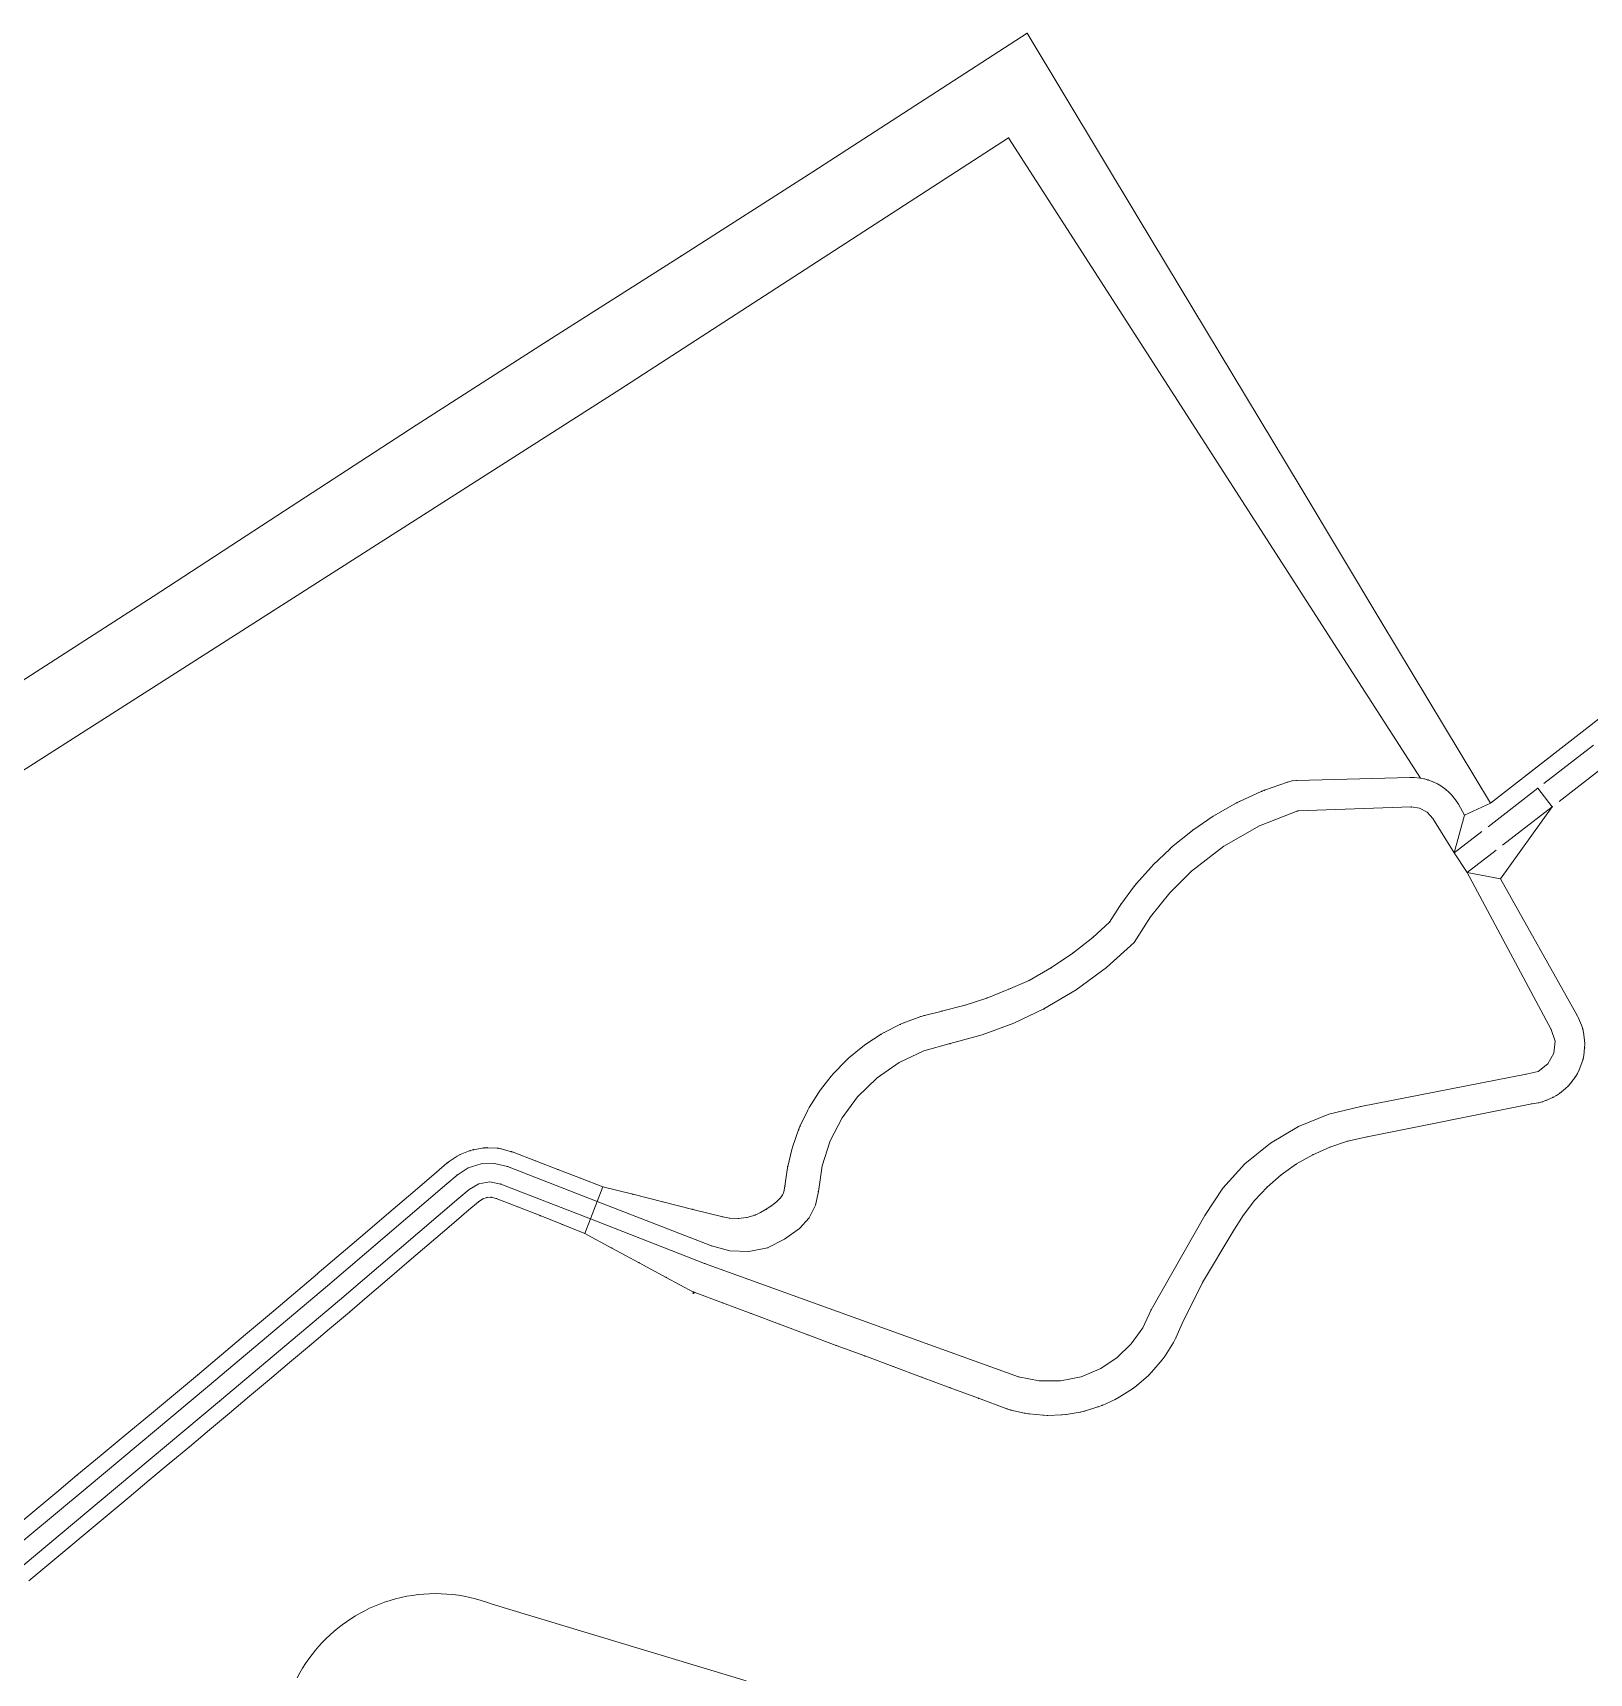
# Model space of a CAD drawing. Header units: metres. Extents: x 150516 to 150824, y 200666 to 200974.
# Drawn here: x 150699.9 to 150749.5, y 200890 to 200942.3 of the extents above; entities that cross this region are included whole.
import ezdxf

# ---------------------------------------------------------------- set-up
doc = ezdxf.new("R2010")
doc.units = ezdxf.units.M
doc.linetypes.add('DASHED', pattern=[2.25, 2, -0.25])
doc.layers.add('N-WE-WH-WATERBODEM-G-_', color=7, linetype='Continuous')
doc.layers.add('WTO3', color=7, linetype='Continuous')

# ---------------------------------------------------------------- blocks, each defined once
blk = doc.blocks.new('INVISIBLE')
at = {"color": 0, "linetype": 'Continuous', "lineweight": 9}
for p, q in [((-0.0125, 0), (0.0125, 0)), ((0, -0.0125), (0, 0.0125))]:
    blk.add_line(p, q, dxfattribs=at)

msp = doc.modelspace()

# ---------------------------------------------------------------- linework, layer by layer
at = {"layer": 'N-WE-WH-WATERBODEM-G-_', "color": 96, "linetype": 'Continuous', "lineweight": 9}
for p, q in [((150724.716, 200937.874, 18.346), (150731.546, 200942.295, 18.271)), ((150735.086, 200936.414, 17.978), (150731.546, 200942.295, 18.271)), ((150730.957, 200938.96, 17.55), (150718.57, 200930.94, 17.55)), ((150730.957, 200938.96, 17.55), (150744.078, 200918.554, 17.49)), ((150720.501, 200935.184, 18.338), (150724.716, 200937.874, 18.346)), ((150737.665, 200932.13, 18.039), (150735.086, 200936.414, 17.978)), ((150716.284, 200932.498, 18.338), (150720.501, 200935.184, 18.338)), ((150712.073, 200929.802, 18.335), (150716.284, 200932.498, 18.338)), ((150740.243, 200927.846, 17.745), (150737.665, 200932.13, 18.039)), ((150718.57, 200930.94, 17.55), (150654.866, 200890.301, 17.25)), ((150707.883, 200927.073, 18.319), (150712.073, 200929.802, 18.335)), ((150742.822, 200923.562, 17.709), (150740.243, 200927.846, 17.745)), ((150703.693, 200924.346, 18.303), (150707.883, 200927.073, 18.319)), ((150699.494, 200921.631, 18.292), (150703.693, 200924.346, 18.303)), ((150742.822, 200923.562, 17.709), (150746.313, 200917.762, 17.709)), ((150750.619, 200921.115, 17.702), (150746.313, 200917.762, 17.709)), ((150739.105, 200918.17, 17.49), (150739.847, 200918.43, 17.49)), ((150739.847, 200918.43, 17.49), (150739.99, 200918.468, 17.49)), ((150739.99, 200918.468, 17.49), (150740.138, 200918.485, 17.49)), ((150740.138, 200918.485, 17.49), (150743.752, 200918.579, 17.49)), ((150743.752, 200918.579, 17.49), (150743.875, 200918.575, 17.49)), ((150743.875, 200918.575, 17.49), (150744.078, 200918.554, 17.49)), ((150744.078, 200918.554, 17.49), (150744.2, 200918.534, 17.49)), ((150744.2, 200918.534, 17.49), (150744.319, 200918.499, 17.49)), ((150744.319, 200918.499, 17.49), (150744.509, 200918.426, 17.49)), ((150744.509, 200918.426, 17.49), (150744.622, 200918.375, 17.49)), ((150744.622, 200918.375, 17.49), (150744.727, 200918.31, 17.49)), ((150744.727, 200918.31, 17.49), (150744.892, 200918.19, 17.49)), ((150737.549, 200917.391, 17.49), (150738.234, 200917.776, 17.49)), ((150738.234, 200917.776, 17.49), (150738.31, 200917.815, 17.49)), ((150738.31, 200917.815, 17.49), (150739.026, 200918.138, 17.49)), ((150739.026, 200918.138, 17.49), (150739.105, 200918.17, 17.49)), ((150744.892, 200918.19, 17.49), (150744.987, 200918.112, 17.49)), ((150744.987, 200918.112, 17.49), (150745.071, 200918.022, 17.49)), ((150745.071, 200918.022, 17.49), (150745.199, 200917.863, 17.49)), ((150745.199, 200917.863, 17.49), (150745.291, 200917.729, 17.49)), ((150745.487, 200917.38, 17.49), (150746.313, 200917.762, 17.709)), ((150736.827, 200916.903, 17.49), (150737.476, 200917.346, 17.49)), ((150737.476, 200917.346, 17.49), (150737.549, 200917.391, 17.49)), ((150740.172, 200917.51, 16.67), (150743.785, 200917.638, 16.697)), ((150745.151, 200916.174, 16.7), (150744.473, 200917.27, 16.7)), ((150745.151, 200916.174, 16.7), (150745.487, 200917.38, 17.49)), ((150745.291, 200917.729, 17.49), (150745.487, 200917.38, 17.49)), ((150746.629, 200915.347, 17.26), (150748.273, 200917.639, 17.266)), ((150736.151, 200916.353, 17.49), (150736.759, 200916.851, 17.49)), ((150736.759, 200916.851, 17.49), (150736.827, 200916.903, 17.49)), ((150735.562, 200915.791, 17.49), (150736.089, 200916.298, 17.49)), ((150736.089, 200916.298, 17.49), (150736.151, 200916.353, 17.49)), ((150735.022, 200915.184, 17.49), (150735.506, 200915.732, 17.49)), ((150735.506, 200915.732, 17.49), (150735.562, 200915.791, 17.49)), ((150734.971, 200915.121, 17.49), (150735.022, 200915.184, 17.49)), ((150745.566, 200915.547, 16.7), (150746.629, 200915.347, 17.26)), ((150748.248, 200910.551, 16.7), (150745.566, 200915.547, 16.7)), ((150746.629, 200915.347, 17.26), (150749.065, 200911.011, 17.49)), ((150734.533, 200914.535, 17.49), (150734.971, 200915.121, 17.49)), ((150734.175, 200913.971, 17.49), (150734.487, 200914.467, 17.49)), ((150734.487, 200914.467, 17.49), (150734.533, 200914.535, 17.49)), ((150733.643, 200913.484, 17.49), (150734.175, 200913.971, 17.49)), ((150732.998, 200912.977, 17.49), (150733.643, 200913.484, 17.49)), ((150731.606, 200912.111, 17.49), (150732.318, 200912.518, 17.49)), ((150732.318, 200912.518, 17.49), (150732.998, 200912.977, 17.49)), ((150731.606, 200912.111, 17.49), (150731.019, 200911.856, 17.505)), ((150730.261, 200911.55, 17.502), (150729.568, 200911.322, 17.499)), ((150730.963, 200911.834, 17.505), (150730.261, 200911.55, 17.502)), ((150730.963, 200911.834, 17.505), (150731.019, 200911.856, 17.505)), ((150728.159, 200910.959, 17.493), (150727.618, 200910.76, 17.491)), ((150728.273, 200910.995, 17.494), (150728.159, 200910.959, 17.493)), ((150728.833, 200911.132, 17.496), (150728.273, 200910.995, 17.494)), ((150729.568, 200911.322, 17.499), (150728.82, 200911.129, 17.496)), ((150728.82, 200911.129, 17.496), (150728.833, 200911.132, 17.496)), ((150749.065, 200911.011, 17.49), (150749.114, 200910.911, 17.49)), ((150726.993, 200910.454, 17.487), (150726.89, 200910.394, 17.487)), ((150727.509, 200910.712, 17.49), (150726.993, 200910.454, 17.487)), ((150727.618, 200910.76, 17.491), (150727.509, 200910.712, 17.49)), ((150749.114, 200910.911, 17.49), (150749.21, 200910.685, 17.49)), ((150749.21, 200910.685, 17.49), (150749.249, 200910.57, 17.49)), ((150749.249, 200910.57, 17.49), (150749.273, 200910.451, 17.49)), ((150749.273, 200910.451, 17.49), (150749.309, 200910.208, 17.49)), ((150726.311, 200910.008, 17.483), (150725.865, 200909.642, 17.481)), ((150726.406, 200910.079, 17.484), (150726.311, 200910.008, 17.483)), ((150726.89, 200910.394, 17.487), (150726.406, 200910.079, 17.484)), ((150749.311, 200909.966, 17.49), (150749.284, 200909.722, 17.49)), ((150749.309, 200910.208, 17.49), (150749.318, 200910.087, 17.49)), ((150749.318, 200910.087, 17.49), (150749.311, 200909.966, 17.49)), ((150725.778, 200909.561, 17.48), (150725.376, 200909.147, 17.478)), ((150725.865, 200909.642, 17.481), (150725.778, 200909.561, 17.48)), ((150749.223, 200909.486, 17.49), (150749.136, 200909.257, 17.49)), ((150749.261, 200909.602, 17.49), (150749.223, 200909.486, 17.49)), ((150749.284, 200909.722, 17.49), (150749.261, 200909.602, 17.49)), ((150725.299, 200909.059, 17.477), (150724.959, 200908.623, 17.475)), ((150725.376, 200909.147, 17.478), (150725.299, 200909.059, 17.477)), ((150747.449, 200909.123, 16.68), (150742.177, 200908.091, 16.66)), ((150749.016, 200909.044, 17.49), (150748.873, 200908.844, 17.49)), ((150749.083, 200909.146, 17.49), (150749.016, 200909.044, 17.49)), ((150749.136, 200909.257, 17.49), (150749.083, 200909.146, 17.49)), ((150724.894, 200908.528, 17.474), (150724.602, 200908.059, 17.472)), ((150724.959, 200908.623, 17.475), (150724.894, 200908.528, 17.474)), ((150748.302, 200908.384, 17.49), (150748.079, 200908.283, 17.49)), ((150748.411, 200908.441, 17.49), (150748.302, 200908.384, 17.49)), ((150748.513, 200908.512, 17.49), (150748.411, 200908.441, 17.49)), ((150748.702, 200908.668, 17.49), (150748.513, 200908.512, 17.49)), ((150748.793, 200908.751, 17.49), (150748.702, 200908.668, 17.49)), ((150748.873, 200908.844, 17.49), (150748.793, 200908.751, 17.49)), ((150724.548, 200907.958, 17.472), (150724.307, 200907.46, 17.47)), ((150724.602, 200908.059, 17.472), (150724.548, 200907.958, 17.472)), ((150747.624, 200908.176, 17.49), (150742.381, 200907.124, 17.49)), ((150747.842, 200908.213, 17.49), (150747.624, 200908.176, 17.49)), ((150747.962, 200908.24, 17.49), (150747.842, 200908.213, 17.49)), ((150748.079, 200908.283, 17.49), (150747.962, 200908.24, 17.49)), ((150724.264, 200907.354, 17.47), (150724.077, 200906.833, 17.468)), ((150724.307, 200907.46, 17.47), (150724.264, 200907.354, 17.47)), ((150714.235, 200906.773, 17.428), (150713.897, 200906.717, 17.427)), ((150714.341, 200906.78, 17.428), (150714.235, 200906.773, 17.428)), ((150714.683, 200906.762, 17.428), (150714.341, 200906.78, 17.428)), ((150714.788, 200906.745, 17.429), (150714.683, 200906.762, 17.428)), ((150724.077, 200906.833, 17.468), (150724.045, 200906.722, 17.468)), ((150741.193, 200906.8, 17.49), (150740.649, 200906.558, 17.49)), ((150741.76, 200906.987, 17.49), (150741.193, 200906.8, 17.49)), ((150742.381, 200907.124, 17.49), (150741.76, 200906.987, 17.49)), ((150713.058, 200906.284, 17.422), (150712.729, 200906.003, 17.419)), ((150713.1, 200906.316, 17.422), (150713.058, 200906.284, 17.422)), ((150713.383, 200906.51, 17.424), (150713.1, 200906.316, 17.422)), ((150713.477, 200906.561, 17.425), (150713.383, 200906.51, 17.424)), ((150713.795, 200906.688, 17.426), (150713.477, 200906.561, 17.425)), ((150713.897, 200906.717, 17.427), (150713.795, 200906.688, 17.426)), ((150715.118, 200906.654, 17.429), (150714.788, 200906.745, 17.429)), ((150715.168, 200906.638, 17.429), (150715.118, 200906.654, 17.429)), ((150715.882, 200906.361, 17.429), (150715.168, 200906.638, 17.429)), ((150716.596, 200906.084, 17.429), (150715.882, 200906.361, 17.429)), ((150724.045, 200906.722, 17.468), (150723.916, 200906.185, 17.467)), ((150740.131, 200906.263, 17.49), (150739.646, 200905.919, 17.49)), ((150740.649, 200906.558, 17.49), (150740.131, 200906.263, 17.49)), ((150712.729, 200906.003, 17.419), (150711.969, 200905.353, 17.413)), ((150713.049, 200905.628, 17.01), (150713.379, 200905.909, 17.013)), ((150714.991, 200906.182, 17.023), (150717.846, 200905.071, 17.02)), ((150717.312, 200905.81, 17.432), (150716.596, 200906.084, 17.429)), ((150718.027, 200905.537, 17.435), (150717.312, 200905.81, 17.432)), ((150723.896, 200906.071, 17.467), (150723.829, 200905.56, 17.466)), ((150723.916, 200906.185, 17.467), (150723.896, 200906.071, 17.467)), ((150739.646, 200905.919, 17.49), (150739.197, 200905.528, 17.49)), ((150709.248, 200902.381, 16.98), (150713.049, 200905.628, 17.01)), ((150711.969, 200905.353, 17.413), (150711.209, 200904.704, 17.407)), ((150713.439, 200905.171, 17.01), (150713.768, 200905.452, 17.013)), ((150714.334, 200905.195, 17.42), (150714.206, 200905.154, 17.42)), ((150714.47, 200905.201, 17.42), (150714.334, 200905.195, 17.42)), ((150714.631, 200905.163, 17.421), (150714.47, 200905.201, 17.42)), ((150714.773, 200905.623, 17.023), (150717.628, 200904.511, 17.02)), ((150717.846, 200905.071, 17.02), (150718.027, 200905.537, 17.435)), ((150718.982, 200905.296, 17.44), (150718.027, 200905.537, 17.435)), ((150719.936, 200905.056, 17.445), (150718.982, 200905.296, 17.44)), ((150723.746, 200905.268, 17.465), (150723.679, 200905.169, 17.465)), ((150723.792, 200905.378, 17.465), (150723.746, 200905.268, 17.465)), ((150723.829, 200905.56, 17.466), (150723.792, 200905.378, 17.465)), ((150739.197, 200905.528, 17.49), (150738.79, 200905.095, 17.49)), ((150709.636, 200901.924, 16.98), (150713.439, 200905.171, 17.01)), ((150711.209, 200904.704, 17.407), (150710.449, 200904.055, 17.401)), ((150713.757, 200904.799, 17.417), (150713.123, 200904.257, 17.412)), ((150714.064, 200905.061, 17.419), (150713.757, 200904.799, 17.417)), ((150714.206, 200905.154, 17.42), (150714.064, 200905.061, 17.419)), ((150715.313, 200904.897, 17.421), (150714.631, 200905.163, 17.421)), ((150716.024, 200904.615, 17.424), (150715.313, 200904.897, 17.421)), ((150717.628, 200904.511, 17.02), (150717.846, 200905.071, 17.02)), ((150717.846, 200905.071, 17.02), (150721.487, 200903.653, 16.634)), ((150720.891, 200904.815, 17.45), (150719.936, 200905.056, 17.445)), ((150721.845, 200904.575, 17.454), (150720.891, 200904.815, 17.45)), ((150723.05, 200904.716, 17.461), (150722.874, 200904.635, 17.46)), ((150723.234, 200904.818, 17.462), (150723.05, 200904.716, 17.461)), ((150723.409, 200904.935, 17.463), (150723.234, 200904.818, 17.462)), ((150723.564, 200905.055, 17.464), (150723.409, 200904.935, 17.463)), ((150723.679, 200905.169, 17.465), (150723.564, 200905.055, 17.464)), ((150738.79, 200905.095, 17.49), (150738.429, 200904.624, 17.49)), ((150713.123, 200904.257, 17.412), (150712.49, 200903.716, 17.407)), ((150716.736, 200904.332, 17.427), (150716.024, 200904.615, 17.424)), ((150717.448, 200904.05, 17.431), (150716.736, 200904.332, 17.427)), ((150717.628, 200904.511, 17.02), (150717.448, 200904.05, 17.431)), ((150717.628, 200904.511, 17.02), (150721.269, 200903.094, 16.634)), ((150722.064, 200904.536, 17.456), (150721.845, 200904.575, 17.454)), ((150722.342, 200904.523, 17.457), (150722.064, 200904.536, 17.456)), ((150722.614, 200904.557, 17.458), (150722.342, 200904.523, 17.457)), ((150722.874, 200904.635, 17.46), (150722.614, 200904.557, 17.458)), ((150737.207, 200904.623, 16.62), (150735.493, 200901.615, 16.61)), ((150738.429, 200904.624, 17.49), (150738.1, 200904.095, 17.49)), ((150710.449, 200904.055, 17.401), (150709.688, 200903.406, 17.396)), ((150712.49, 200903.716, 17.407), (150711.857, 200903.174, 17.403)), ((150718.315, 200903.583, 17.435), (150717.448, 200904.05, 17.431)), ((150738.1, 200904.095, 17.49), (150737.137, 200902.481, 17.517)), ((150709.688, 200903.406, 17.396), (150708.926, 200902.758, 17.391)), ((150711.857, 200903.174, 17.403), (150711.224, 200902.632, 17.399)), ((150719.181, 200903.116, 17.439), (150718.315, 200903.583, 17.435)), ((150720.047, 200902.649, 17.443), (150719.181, 200903.116, 17.439)), ((150708.928, 200902.76, 17.391), (150708.165, 200902.115, 17.387)), ((150708.926, 200902.758, 17.391), (150708.928, 200902.76, 17.391)), ((150711.224, 200902.632, 17.399), (150710.591, 200902.089, 17.395)), ((150720.914, 200902.181, 17.447), (150720.047, 200902.649, 17.443)), ((150721.269, 200903.094, 16.634), (150731.271, 200899.477, 16.59)), ((150705.427, 200899.159, 16.96), (150709.248, 200902.381, 16.98)), ((150708.165, 200902.115, 17.387), (150707.401, 200901.47, 17.382)), ((150710.591, 200902.089, 17.395), (150709.958, 200901.547, 17.391)), ((150720.922, 200902.135, 17.45), (150720.899, 200902.144, 17.45)), ((150720.936, 200902.173, 17.447), (150720.914, 200902.181, 17.447)), ((150721.842, 200901.835, 17.452), (150720.936, 200902.173, 17.447)), ((150736.489, 200901.177, 17.513), (150737.137, 200902.481, 17.517)), ((150705.813, 200898.699, 16.96), (150709.636, 200901.924, 16.98)), ((150709.956, 200901.545, 17.391), (150709.318, 200901.008, 17.387)), ((150709.958, 200901.547, 17.391), (150709.956, 200901.545, 17.391)), ((150722.747, 200901.496, 17.456), (150721.842, 200901.835, 17.452)), ((150707.401, 200901.47, 17.382), (150706.638, 200900.825, 17.377)), ((150723.653, 200901.158, 17.461), (150722.747, 200901.496, 17.456)), ((150724.559, 200900.819, 17.465), (150723.653, 200901.158, 17.461)), ((150736.489, 200901.177, 17.513), (150736.287, 200900.717, 17.511)), ((150706.638, 200900.825, 17.377), (150705.874, 200900.18, 17.373)), ((150709.318, 200901.008, 17.387), (150708.68, 200900.471, 17.384)), ((150725.465, 200900.481, 17.469), (150724.559, 200900.819, 17.465)), ((150736.212, 200900.576, 17.511), (150735.944, 200900.15, 17.509)), ((150736.287, 200900.717, 17.511), (150736.212, 200900.576, 17.511)), ((150705.874, 200900.18, 17.373), (150705.111, 200899.535, 17.368)), ((150708.68, 200900.471, 17.384), (150708.043, 200899.934, 17.38)), ((150726.371, 200900.144, 17.473), (150725.465, 200900.481, 17.469)), ((150727.277, 200899.807, 17.476), (150726.371, 200900.144, 17.473)), ((150735.849, 200900.022, 17.509), (150735.523, 200899.64, 17.507)), ((150735.944, 200900.15, 17.509), (150735.849, 200900.022, 17.509)), ((150705.113, 200899.536, 17.368), (150704.344, 200898.897, 17.363)), ((150705.111, 200899.535, 17.368), (150705.113, 200899.536, 17.368)), ((150708.043, 200899.934, 17.38), (150707.405, 200899.397, 17.376)), ((150728.184, 200899.47, 17.479), (150727.277, 200899.807, 17.476)), ((150729.09, 200899.133, 17.482), (150728.184, 200899.47, 17.479)), ((150735.41, 200899.527, 17.507), (150735.031, 200899.197, 17.505)), ((150735.523, 200899.64, 17.507), (150735.41, 200899.527, 17.507)), ((150701.588, 200895.957, 16.93), (150705.427, 200899.159, 16.96)), ((150707.405, 200899.397, 17.376), (150706.768, 200898.86, 17.372)), ((150729.996, 200898.796, 17.485), (150729.09, 200899.133, 17.482)), ((150734.903, 200899.102, 17.504), (150734.48, 200898.831, 17.502)), ((150735.031, 200899.197, 17.505), (150734.903, 200899.102, 17.504)), ((150701.973, 200895.496, 16.93), (150705.813, 200898.699, 16.96)), ((150704.344, 200898.897, 17.363), (150703.575, 200898.258, 17.359)), ((150706.768, 200898.86, 17.372), (150706.13, 200898.323, 17.368)), ((150730.903, 200898.459, 17.488), (150729.996, 200898.796, 17.485)), ((150731.028, 200898.422, 17.489), (150730.903, 200898.459, 17.488)), ((150731.467, 200898.321, 17.49), (150731.028, 200898.422, 17.489)), ((150733.804, 200898.521, 17.499), (150733.373, 200898.388, 17.497)), ((150733.937, 200898.571, 17.5), (150733.804, 200898.521, 17.499)), ((150734.347, 200898.759, 17.502), (150733.937, 200898.571, 17.5)), ((150734.48, 200898.831, 17.502), (150734.347, 200898.759, 17.502)), ((150703.575, 200898.258, 17.359), (150702.806, 200897.619, 17.354)), ((150706.128, 200898.322, 17.368), (150705.489, 200897.787, 17.364)), ((150706.13, 200898.323, 17.368), (150706.128, 200898.322, 17.368)), ((150731.607, 200898.298, 17.491), (150731.467, 200898.321, 17.49)), ((150732.056, 200898.255, 17.492), (150731.607, 200898.298, 17.491)), ((150732.198, 200898.25, 17.493), (150732.056, 200898.255, 17.492)), ((150732.649, 200898.267, 17.495), (150732.198, 200898.25, 17.493)), ((150732.79, 200898.28, 17.495), (150732.649, 200898.267, 17.495)), ((150733.234, 200898.356, 17.497), (150732.79, 200898.28, 17.495)), ((150733.373, 200898.388, 17.497), (150733.234, 200898.356, 17.497)), ((150702.806, 200897.619, 17.354), (150702.037, 200896.98, 17.349)), ((150705.489, 200897.787, 17.364), (150704.85, 200897.252, 17.36)), ((150702.037, 200896.98, 17.349), (150701.268, 200896.341, 17.345)), ((150704.85, 200897.252, 17.36), (150704.21, 200896.717, 17.356)), ((150701.268, 200896.341, 17.345), (150700.629, 200895.806, 17.341)), ((150704.21, 200896.717, 17.356), (150703.571, 200896.182, 17.353)), ((150697.749, 200892.754, 16.91), (150701.588, 200895.957, 16.93)), ((150700.629, 200895.806, 17.341), (150699.989, 200895.272, 17.337)), ((150703.571, 200896.182, 17.353), (150702.932, 200895.647, 17.349)), ((150698.133, 200892.294, 16.91), (150701.973, 200895.496, 16.93)), ((150699.989, 200895.272, 17.337), (150699.35, 200894.738, 17.333)), ((150702.932, 200895.647, 17.349), (150702.293, 200895.112, 17.345)), ((150702.293, 200895.112, 17.345), (150701.652, 200894.579, 17.341)), ((150701.652, 200894.579, 17.341), (150701.012, 200894.046, 17.337)), ((150701.012, 200894.046, 17.337), (150700.372, 200893.513, 17.333)), ((150700.372, 200893.513, 17.333), (150699.731, 200892.979, 17.329))]:
    msp.add_line(p, q, dxfattribs=at)
at = {"layer": 'N-WE-WH-WATERBODEM-G-_', "color": 7, "linetype": 'Continuous', "lineweight": 5}
msp.add_polyline3d([(150750.619, 200921.115, 18.221), (150746.313, 200917.762, 18.221), (150742.822, 200923.562, 18.221), (150740.243, 200927.846, 18.221), (150737.665, 200932.13, 18.221), (150735.086, 200936.414, 18.221), (150731.546, 200942.295, 18.221), (150724.716, 200937.874, 18.221), (150720.501, 200935.184, 18.221), (150716.284, 200932.498, 18.221), (150712.073, 200929.802, 18.221), (150707.883, 200927.073, 18.221), (150703.693, 200924.346, 18.221), (150699.494, 200921.631, 18.221)], dxfattribs=at)
at = {"layer": 'N-WE-WH-WATERBODEM-G-_', "color": 96, "linetype": 'Continuous', "lineweight": 9}
for points in [[(150740.172, 200917.51, 16.67), (150738.952, 200917.038, 16.667), (150737.813, 200916.394, 16.663), (150736.779, 200915.591, 16.66)], [(150744.473, 200917.27, 16.7), (150744.293, 200917.472, 16.699), (150744.053, 200917.6, 16.698), (150743.785, 200917.638, 16.697)], [(150736.779, 200915.591, 16.66), (150736.091, 200914.901, 16.653), (150735.482, 200914.139, 16.647), (150734.959, 200913.317, 16.64)], [(150732.082, 200911.202, 16.63), (150733.109, 200911.811, 16.633), (150734.071, 200912.518, 16.637), (150734.959, 200913.317, 16.64)], [(150729.089, 200910.096, 16.61), (150730.118, 200910.376, 16.617), (150731.118, 200910.746, 16.623), (150732.082, 200911.202, 16.63)], [(150747.449, 200909.123, 16.68), (150747.829, 200909.214, 16.683), (150748.141, 200909.449, 16.688), (150748.332, 200909.791, 16.692), (150748.369, 200910.18, 16.697), (150748.248, 200910.551, 16.7)], [(150729.089, 200910.096, 16.61), (150728.256, 200909.865, 16.605), (150727.473, 200909.499, 16.6), (150726.762, 200909.007, 16.595), (150726.143, 200908.403, 16.59)], [(150726.143, 200908.403, 16.59), (150725.652, 200907.735, 16.585), (150725.274, 200906.997, 16.581), (150725.019, 200906.208, 16.576), (150724.893, 200905.388, 16.571)], [(150742.177, 200908.091, 16.66), (150741.163, 200907.847, 16.654), (150740.195, 200907.455, 16.647), (150739.297, 200906.923, 16.64), (150738.488, 200906.264, 16.633), (150737.786, 200905.492, 16.626), (150737.207, 200904.623, 16.62)], [(150714.991, 200906.182, 17.023), (150714.575, 200906.282, 17.02), (150714.147, 200906.268, 17.018), (150713.738, 200906.14, 17.015), (150713.379, 200905.909, 17.013)], [(150714.773, 200905.623, 17.023), (150714.425, 200905.69, 17.019), (150714.075, 200905.631, 17.016), (150713.768, 200905.452, 17.013)], [(150724.294, 200904.209, 16.537), (150724.597, 200904.544, 16.549), (150724.801, 200904.946, 16.56), (150724.893, 200905.388, 16.571)], [(150723.277, 200903.593, 16.534), (150723.81, 200903.861, 16.536), (150724.294, 200904.209, 16.537)], [(150721.487, 200903.653, 16.634), (150722.074, 200903.498, 16.601), (150722.681, 200903.478, 16.567), (150723.277, 200903.593, 16.534)], [(150733.893, 200899.746, 16.6), (150734.416, 200900.094, 16.602), (150734.866, 200900.532, 16.605), (150735.23, 200901.045, 16.608), (150735.493, 200901.615, 16.61)], [(150731.271, 200899.477, 16.59), (150731.934, 200899.347, 16.592), (150732.609, 200899.35, 16.595), (150733.271, 200899.484, 16.598), (150733.893, 200899.746, 16.6)]]:
    msp.add_polyline3d(points, dxfattribs=at)
at = {"layer": 'N-WE-WH-WATERBODEM-G-_', "color": 1, "linetype": 'Continuous', "lineweight": 0}
msp.add_polyline3d([(150722.596, 200889.793, 17.444), (150714.497, 200892.236, 17.404), (150714.323, 200892.3, 17.403), (150714.146, 200892.357, 17.402), (150713.967, 200892.408, 17.401), (150713.787, 200892.451, 17.4), (150713.605, 200892.489, 17.399), (150713.422, 200892.519, 17.398), (150713.238, 200892.542, 17.397), (150713.055, 200892.559, 17.396), (150712.872, 200892.568, 17.396), (150712.689, 200892.571, 17.395), (150712.505, 200892.568, 17.394), (150712.322, 200892.557, 17.393), (150712.14, 200892.54, 17.392), (150711.958, 200892.516, 17.391), (150711.777, 200892.485, 17.39), (150711.598, 200892.448, 17.389), (150711.42, 200892.404, 17.388), (150711.243, 200892.353, 17.387), (150711.069, 200892.296, 17.386), (150710.909, 200892.237, 17.385), (150710.75, 200892.173, 17.384), (150710.594, 200892.103, 17.383), (150710.441, 200892.028, 17.382), (150710.29, 200891.948, 17.381), (150710.142, 200891.863, 17.381), (150709.997, 200891.772, 17.38), (150709.855, 200891.677, 17.379), (150709.716, 200891.577, 17.378), (150709.581, 200891.472, 17.377), (150709.45, 200891.362, 17.376), (150709.326, 200891.252, 17.376), (150709.207, 200891.138, 17.375), (150709.091, 200891.02, 17.374), (150708.979, 200890.898, 17.373), (150708.871, 200890.772, 17.373), (150708.76, 200890.634, 17.372), (150708.655, 200890.492, 17.371), (150708.554, 200890.346, 17.371), (150708.459, 200890.197, 17.37), (150708.37, 200890.045, 17.369), (150708.285, 200889.889, 17.369)], dxfattribs=at)
at = {"layer": 'N-WE-WH-WATERBODEM-G-_', "color": 96, "linetype": 'Continuous', "lineweight": 9}
msp.add_arc((151140.546, 200493.863, 17.54), 552.657, 133.02424, 135.08737, dxfattribs=at)
at = {"layer": 'WTO3', "color": 52, "linetype": 'DASHED', "lineweight": 9}
for p, q in [((150749.595, 200919.609, 17.326), (150747.815, 200918.233, 17.266)), ((150750.077, 200919.034, 17.326), (150748.273, 200917.639, 17.266)), ((150747.815, 200918.233, 17.266), (150745.151, 200916.174, 16.7)), ((150747.815, 200918.233, 17.266), (150748.273, 200917.639, 17.266)), ((150748.273, 200917.639, 17.266), (150745.566, 200915.547, 16.7)), ((150745.151, 200916.174, 16.7), (150745.566, 200915.547, 16.7))]:
    msp.add_line(p, q, dxfattribs=at)

# ---------------------------------------------------------------- block references
at = {"layer": 'N-WE-WH-WATERBODEM-G-_', "color": 96, "linetype": 'Continuous', "lineweight": 9}
for p in [(150731.546, 200942.295, 18.271), (150730.957, 200938.96, 17.55), (150724.716, 200937.874, 18.346), (150735.086, 200936.414, 17.978), (150720.501, 200935.184, 18.338), (150716.284, 200932.498, 18.338), (150737.665, 200932.13, 18.039), (150718.57, 200930.94, 17.55), (150712.073, 200929.802, 18.335), (150740.243, 200927.846, 17.745), (150707.883, 200927.073, 18.319), (150703.693, 200924.346, 18.303), (150742.822, 200923.562, 17.709), (150739.847, 200918.43, 17.49), (150739.99, 200918.468, 17.49), (150740.138, 200918.485, 17.49), (150743.752, 200918.579, 17.49), (150743.875, 200918.575, 17.49), (150744.078, 200918.554, 17.49), (150744.2, 200918.534, 17.49), (150744.319, 200918.499, 17.49), (150744.509, 200918.426, 17.49), (150744.622, 200918.375, 17.49), (150744.727, 200918.31, 17.49), (150738.234, 200917.776, 17.49), (150738.31, 200917.815, 17.49), (150739.026, 200918.138, 17.49), (150739.105, 200918.17, 17.49), (150744.892, 200918.19, 17.49), (150744.987, 200918.112, 17.49), (150745.071, 200918.022, 17.49), (150745.199, 200917.863, 17.49), (150745.291, 200917.729, 17.49), (150746.313, 200917.762, 17.709), (150737.476, 200917.346, 17.49), (150737.549, 200917.391, 17.49), (150740.172, 200917.51, 16.67), (150743.785, 200917.638, 16.697), (150744.473, 200917.27, 16.7), (150745.487, 200917.38, 17.49), (150736.759, 200916.851, 17.49), (150736.827, 200916.903, 17.49), (150736.089, 200916.298, 17.49), (150736.151, 200916.353, 17.49), (150745.151, 200916.174, 16.7), (150735.506, 200915.732, 17.49), (150735.562, 200915.791, 17.49), (150734.971, 200915.121, 17.49), (150735.022, 200915.184, 17.49), (150736.779, 200915.591, 16.66), (150746.629, 200915.347, 17.26), (150734.487, 200914.467, 17.49), (150734.533, 200914.535, 17.49), (150734.175, 200913.971, 17.49), (150733.643, 200913.484, 17.49), (150734.959, 200913.317, 16.64), (150732.318, 200912.518, 17.49), (150732.998, 200912.977, 17.49), (150731.606, 200912.111, 17.49), (150730.261, 200911.55, 17.502), (150730.963, 200911.834, 17.505), (150728.159, 200910.959, 17.493), (150728.273, 200910.995, 17.494), (150728.82, 200911.129, 17.496), (150728.833, 200911.132, 17.496), (150729.568, 200911.322, 17.499), (150732.082, 200911.202, 16.63), (150749.065, 200911.011, 17.49), (150726.993, 200910.454, 17.487), (150727.509, 200910.712, 17.49), (150727.618, 200910.76, 17.491), (150748.248, 200910.551, 16.7), (150749.114, 200910.911, 17.49), (150749.21, 200910.685, 17.49), (150749.249, 200910.57, 17.49), (150749.273, 200910.451, 17.49), (150726.311, 200910.008, 17.483), (150726.406, 200910.079, 17.484), (150726.89, 200910.394, 17.487), (150729.089, 200910.096, 16.61), (150749.309, 200910.208, 17.49), (150749.311, 200909.966, 17.49), (150749.318, 200910.087, 17.49), (150725.778, 200909.561, 17.48), (150725.865, 200909.642, 17.481), (150749.223, 200909.486, 17.49), (150749.261, 200909.602, 17.49), (150749.284, 200909.722, 17.49), (150725.299, 200909.059, 17.477), (150725.376, 200909.147, 17.478), (150747.449, 200909.123, 16.68), (150748.873, 200908.844, 17.49), (150749.016, 200909.044, 17.49), (150749.083, 200909.146, 17.49), (150749.136, 200909.257, 17.49), (150724.894, 200908.528, 17.474), (150724.959, 200908.623, 17.475), (150726.143, 200908.403, 16.59), (150748.302, 200908.384, 17.49), (150748.411, 200908.441, 17.49), (150748.513, 200908.512, 17.49), (150748.702, 200908.668, 17.49), (150748.793, 200908.751, 17.49), (150724.548, 200907.958, 17.472), (150724.602, 200908.059, 17.472), (150742.177, 200908.091, 16.66), (150747.624, 200908.176, 17.49), (150747.842, 200908.213, 17.49), (150747.962, 200908.24, 17.49), (150748.079, 200908.283, 17.49), (150724.264, 200907.354, 17.47), (150724.307, 200907.46, 17.47), (150714.235, 200906.773, 17.428), (150714.341, 200906.78, 17.428), (150714.683, 200906.762, 17.428), (150724.077, 200906.833, 17.468), (150741.193, 200906.8, 17.49), (150741.76, 200906.987, 17.49), (150742.381, 200907.124, 17.49), (150713.058, 200906.284, 17.422), (150713.1, 200906.316, 17.422), (150713.383, 200906.51, 17.424), (150713.477, 200906.561, 17.425), (150713.795, 200906.688, 17.426), (150713.897, 200906.717, 17.427), (150714.788, 200906.745, 17.429), (150715.118, 200906.654, 17.429), (150715.168, 200906.638, 17.429), (150715.882, 200906.361, 17.429), (150724.045, 200906.722, 17.468), (150740.131, 200906.263, 17.49), (150740.649, 200906.558, 17.49), (150712.729, 200906.003, 17.419), (150713.379, 200905.909, 17.013), (150714.991, 200906.182, 17.023), (150716.596, 200906.084, 17.429), (150717.312, 200905.81, 17.432), (150723.896, 200906.071, 17.467), (150723.916, 200906.185, 17.467), (150739.646, 200905.919, 17.49), (150711.969, 200905.353, 17.413), (150713.049, 200905.628, 17.01), (150713.768, 200905.452, 17.013), (150714.334, 200905.195, 17.42), (150714.47, 200905.201, 17.42), (150714.773, 200905.623, 17.023), (150718.027, 200905.537, 17.435), (150718.982, 200905.296, 17.44), (150723.746, 200905.268, 17.465), (150723.792, 200905.378, 17.465), (150723.829, 200905.56, 17.466), (150724.893, 200905.388, 16.571), (150739.197, 200905.528, 17.49), (150711.209, 200904.704, 17.407), (150713.439, 200905.171, 17.01), (150713.757, 200904.799, 17.417), (150714.064, 200905.061, 17.419), (150714.206, 200905.154, 17.42), (150714.631, 200905.163, 17.421), (150715.313, 200904.897, 17.421), (150717.846, 200905.071, 17.02), (150717.846, 200905.071, 17.02), (150719.936, 200905.056, 17.445), (150720.891, 200904.815, 17.45), (150723.05, 200904.716, 17.461), (150723.234, 200904.818, 17.462), (150723.409, 200904.935, 17.463), (150723.564, 200905.055, 17.464), (150723.679, 200905.169, 17.465), (150738.79, 200905.095, 17.49), (150713.123, 200904.257, 17.412), (150716.024, 200904.615, 17.424), (150716.736, 200904.332, 17.427), (150717.628, 200904.511, 17.02), (150721.845, 200904.575, 17.454), (150721.845, 200904.575, 17.454), (150722.064, 200904.536, 17.456), (150722.342, 200904.523, 17.457), (150722.614, 200904.557, 17.458), (150722.874, 200904.635, 17.46), (150724.294, 200904.209, 16.537), (150737.207, 200904.623, 16.62), (150738.429, 200904.624, 17.49), (150710.449, 200904.055, 17.401), (150712.49, 200903.716, 17.407), (150717.448, 200904.05, 17.431), (150721.487, 200903.653, 16.634), (150738.1, 200904.095, 17.49), (150709.688, 200903.406, 17.396), (150711.857, 200903.174, 17.403), (150718.315, 200903.583, 17.435), (150719.181, 200903.116, 17.439), (150721.269, 200903.094, 16.634), (150723.277, 200903.593, 16.534), (150708.926, 200902.758, 17.391), (150708.928, 200902.76, 17.391), (150711.224, 200902.632, 17.399), (150720.047, 200902.649, 17.443), (150708.165, 200902.115, 17.387), (150709.248, 200902.381, 16.98), (150710.591, 200902.089, 17.395), (150720.899, 200902.144, 17.45), (150720.914, 200902.181, 17.447), (150720.922, 200902.135, 17.45), (150720.936, 200902.173, 17.447), (150737.137, 200902.481, 17.517), (150709.636, 200901.924, 16.98), (150709.956, 200901.545, 17.391), (150709.958, 200901.547, 17.391), (150721.842, 200901.835, 17.452), (150735.493, 200901.615, 16.61), (150707.401, 200901.47, 17.382), (150709.318, 200901.008, 17.387), (150722.747, 200901.496, 17.456), (150723.653, 200901.158, 17.461), (150736.489, 200901.177, 17.513), (150706.638, 200900.825, 17.377), (150724.559, 200900.819, 17.465), (150725.465, 200900.481, 17.469), (150736.212, 200900.576, 17.511), (150736.287, 200900.717, 17.511), (150705.874, 200900.18, 17.373), (150708.68, 200900.471, 17.384), (150726.371, 200900.144, 17.473), (150735.849, 200900.022, 17.509), (150735.944, 200900.15, 17.509), (150705.111, 200899.535, 17.368), (150705.113, 200899.536, 17.368), (150708.043, 200899.934, 17.38), (150727.277, 200899.807, 17.476), (150728.184, 200899.47, 17.479), (150731.271, 200899.477, 16.59), (150733.893, 200899.746, 16.6), (150735.41, 200899.527, 17.507), (150735.523, 200899.64, 17.507), (150705.427, 200899.159, 16.96), (150707.405, 200899.397, 17.376), (150729.09, 200899.133, 17.482), (150734.903, 200899.102, 17.504), (150735.031, 200899.197, 17.505), (150704.344, 200898.897, 17.363), (150705.813, 200898.699, 16.96), (150706.768, 200898.86, 17.372), (150729.996, 200898.796, 17.485), (150730.903, 200898.459, 17.488), (150731.028, 200898.422, 17.489), (150733.373, 200898.388, 17.497), (150733.804, 200898.521, 17.499), (150733.937, 200898.571, 17.5), (150734.347, 200898.759, 17.502), (150734.48, 200898.831, 17.502), (150703.575, 200898.258, 17.359), (150706.128, 200898.322, 17.368), (150706.13, 200898.323, 17.368), (150731.467, 200898.321, 17.49), (150731.607, 200898.298, 17.491), (150732.056, 200898.255, 17.492), (150732.198, 200898.25, 17.493), (150732.649, 200898.267, 17.495), (150732.79, 200898.28, 17.495), (150733.234, 200898.356, 17.497), (150702.806, 200897.619, 17.354), (150705.489, 200897.787, 17.364), (150702.037, 200896.98, 17.349), (150704.85, 200897.252, 17.36), (150701.268, 200896.341, 17.345), (150704.21, 200896.717, 17.356), (150700.629, 200895.806, 17.341), (150701.588, 200895.957, 16.93), (150703.571, 200896.182, 17.353), (150699.989, 200895.272, 17.337), (150701.973, 200895.496, 16.93), (150702.932, 200895.647, 17.349), (150702.293, 200895.112, 17.345), (150701.652, 200894.579, 17.341), (150701.012, 200894.046, 17.337), (150700.372, 200893.513, 17.333)]:
    msp.add_blockref('INVISIBLE', p, dxfattribs=at)
at = {"layer": 'N-WE-WH-WATERBODEM-G-_', "color": 1, "linetype": 'Continuous', "lineweight": 9}
msp.add_blockref('INVISIBLE', (150731.019, 200911.856, 17.505), dxfattribs=at)
at = {"layer": 'WTO3', "color": 52, "linetype": 'Continuous', "lineweight": 9}
for p in [(150747.815, 200918.233, 17.266), (150748.273, 200917.639, 17.266), (150745.566, 200915.547, 16.7)]:
    msp.add_blockref('INVISIBLE', p, dxfattribs=at)

doc.saveas('drawing.dxf')
